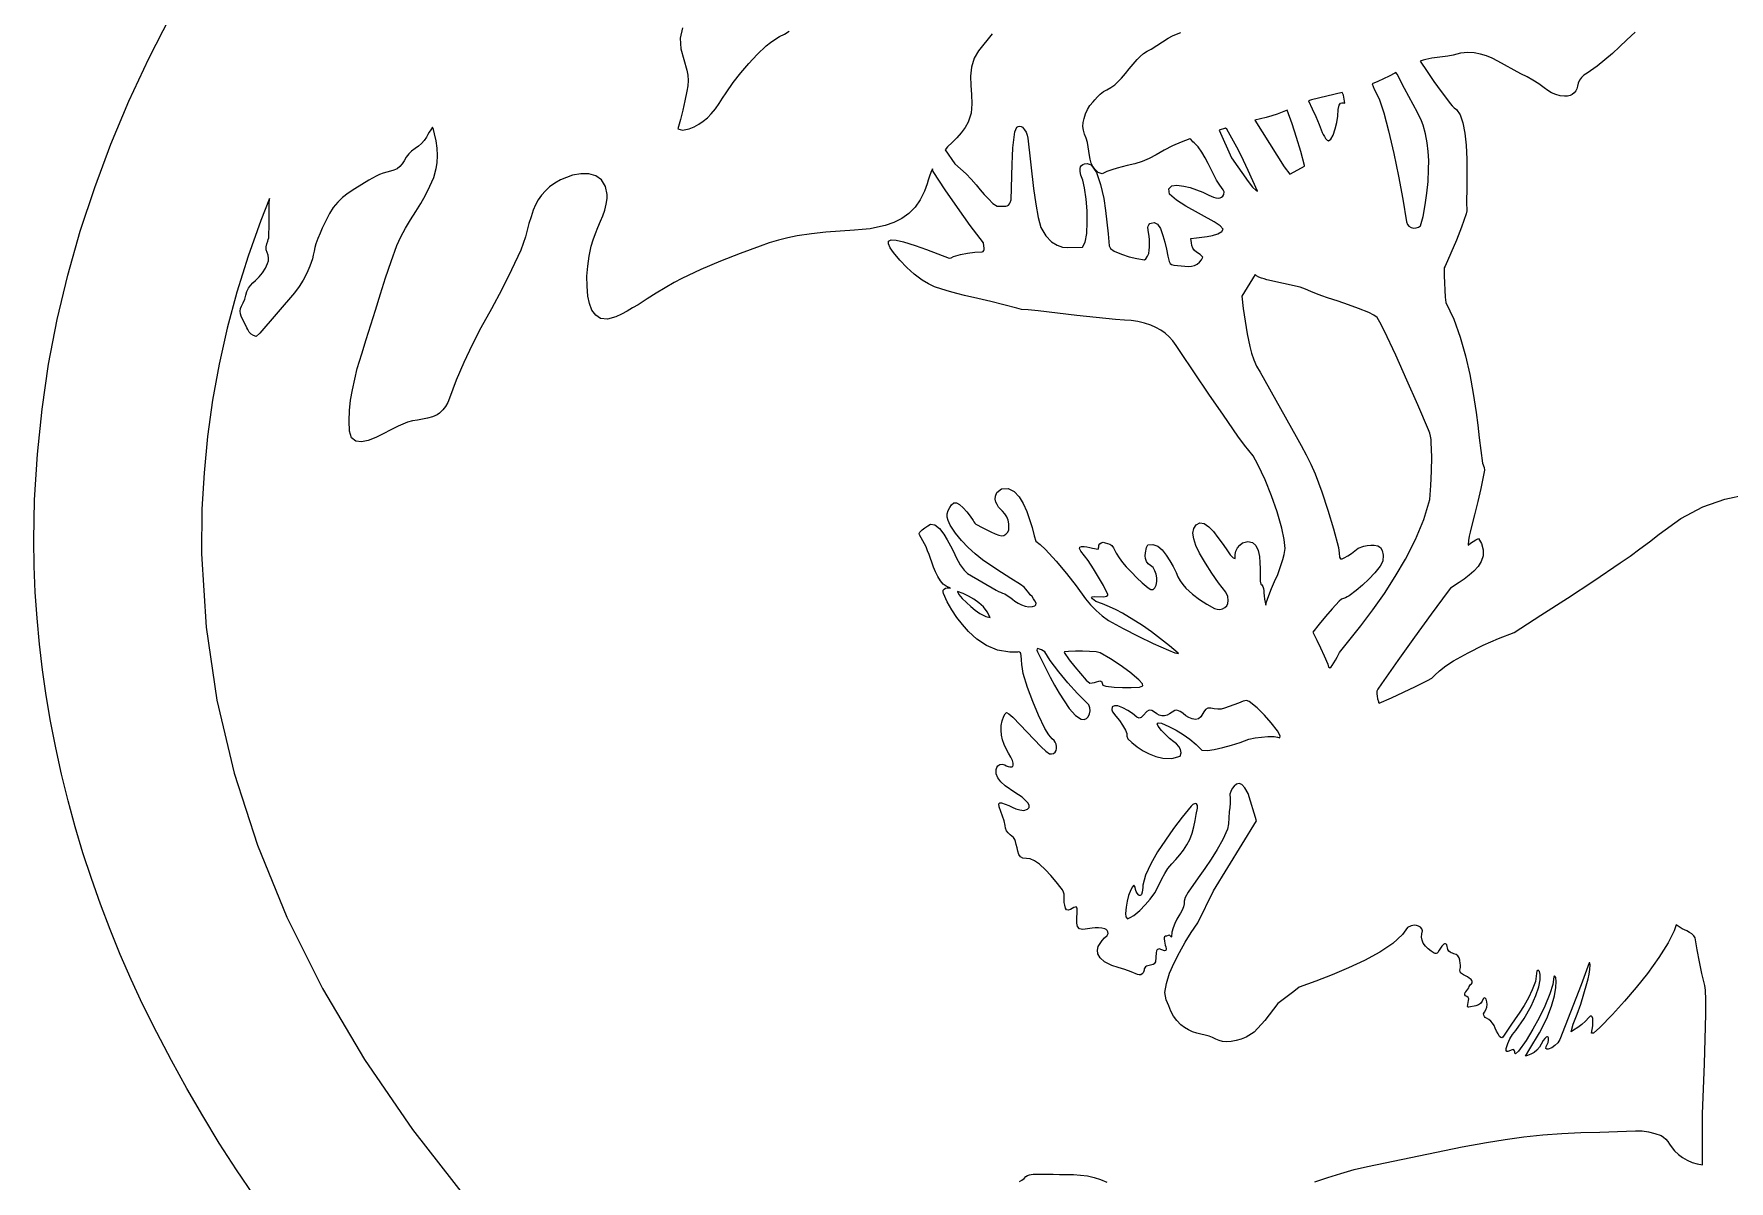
# Model space of a CAD drawing. Extents: x 0.6 to 24.6, y 0.2 to 12.2.
# Drawn here: x 0.58 to 5.64, y 4.32 to 7.75 of the extents above; entities that cross this region are included whole.
import ezdxf

# ---------------------------------------------------------------- set-up
doc = ezdxf.new("R2010")
doc.units = 0
doc.linetypes.add('0', pattern=[0])
doc.layers.add('1', color=7, linetype='0')

msp = doc.modelspace()

# ---------------------------------------------------------------- linework, layer by layer
at = {"layer": '1'}
for points in [[(1.238127, 4.279646), (1.185148, 4.358137), (1.133879, 4.437727), (1.084562, 4.518538), (1.036955, 4.600447), (0.991056, 4.683455), (0.947355, 4.767317), (0.905363, 4.852278), (0.871183, 4.925642), (0.838713, 4.999739), (0.808195, 5.07469), (0.779387, 5.150251), (0.752531, 5.226545), (0.727385, 5.303572), (0.704191, 5.381086), (0.682707, 5.459089), (0.66342, 5.537703), (0.645842, 5.616682), (0.630217, 5.696028), (0.617277, 5.772566), (0.606291, 5.849348), (0.597258, 5.926497), (0.590178, 6.003767), (0.585051, 6.081282), (0.582121, 6.158796), (0.5809, 6.236433), (0.583097, 6.357038), (0.591154, 6.492537), (0.60507, 6.627302), (0.624846, 6.761213), (0.650724, 6.89427), (0.682219, 7.026594), (0.719328, 7.157942), (0.762297, 7.288313), (0.810637, 7.41783), (0.864592, 7.546247), (0.923918, 7.673689), (0.988615, 7.800032)], [(2.516203, 7.764387), (2.509611, 7.733992), (2.511564, 7.702375), (2.528898, 7.638899), (2.531828, 7.623274), (2.532804, 7.607283), (2.532072, 7.591413), (2.529387, 7.575666), (2.523527, 7.547346), (2.516935, 7.51927), (2.509855, 7.491194), (2.502287, 7.463362), (2.516691, 7.459944), (2.535978, 7.463972), (2.550871, 7.469954), (2.565031, 7.477522), (2.578215, 7.486433), (2.590666, 7.496809), (2.601652, 7.508406), (2.614347, 7.523542), (2.625578, 7.539167), (2.636076, 7.555159), (2.646818, 7.571272), (2.667814, 7.601545), (2.690031, 7.63072), (2.713957, 7.658674), (2.739103, 7.68553), (2.765715, 7.71092), (2.77841, 7.72093), (2.791838, 7.730207), (2.805754, 7.73863), (2.820158, 7.746199), (2.834562, 7.755232)], [(3.440519, 7.747175), (3.399504, 7.69615), (3.38632, 7.674055), (3.378263, 7.647566), (3.375822, 7.620588), (3.376799, 7.593122), (3.378996, 7.565535), (3.379972, 7.537947), (3.377287, 7.510359), (3.368742, 7.483381), (3.359709, 7.467146), (3.347746, 7.451765), (3.335051, 7.436995), (3.321379, 7.422956), (3.307219, 7.409529), (3.300138, 7.400618), (3.328459, 7.358625), (3.345793, 7.344465), (3.362394, 7.329329), (3.377775, 7.313093), (3.392179, 7.296003), (3.404387, 7.281843), (3.416838, 7.268049), (3.429533, 7.254499), (3.442717, 7.241194), (3.454924, 7.232405), (3.481047, 7.232771), (3.485441, 7.23387), (3.489347, 7.236189), (3.492277, 7.239485), (3.494474, 7.243391), (3.49716, 7.251448), (3.499601, 7.358137), (3.500578, 7.382307), (3.502287, 7.406477), (3.504972, 7.430525), (3.50839, 7.454451), (3.513762, 7.468), (3.517668, 7.47032), (3.522306, 7.471174), (3.526945, 7.47032), (3.530851, 7.468), (3.536711, 7.46092), (3.541349, 7.453108), (3.544767, 7.444563), (3.546965, 7.435652), (3.564054, 7.285261), (3.570646, 7.238508), (3.577726, 7.198591), (3.585539, 7.169538), (3.60092, 7.144148), (3.617277, 7.126814), (3.633879, 7.116194), (3.649992, 7.110945), (3.666105, 7.109114), (3.709806, 7.110456), (3.717863, 7.125227), (3.722502, 7.151106), (3.723967, 7.185163), (3.723478, 7.219343), (3.720793, 7.253279), (3.716154, 7.287092), (3.710783, 7.310163), (3.705168, 7.325056), (3.702482, 7.336653), (3.702726, 7.34532), (3.703947, 7.350203), (3.706877, 7.354353), (3.710783, 7.357283), (3.715666, 7.358747), (3.723722, 7.36009), (3.736174, 7.35594), (3.751799, 7.332747), (3.764006, 7.297468), (3.773039, 7.255232), (3.77841, 7.220198), (3.782804, 7.185163), (3.786467, 7.150007), (3.789396, 7.114729), (3.793547, 7.106184), (3.804777, 7.098494), (3.826506, 7.089338), (3.848722, 7.082014), (3.871672, 7.076399), (3.894865, 7.072615), (3.89926, 7.0753), (3.903898, 7.083357), (3.907316, 7.092024), (3.909269, 7.101057), (3.909758, 7.110334), (3.910246, 7.121321), (3.910002, 7.132307), (3.908537, 7.143171), (3.90634, 7.153913), (3.904875, 7.169172), (3.905607, 7.173567), (3.90756, 7.177473), (3.910978, 7.180647), (3.914885, 7.182478), (3.923674, 7.184431), (3.933683, 7.17906), (3.942228, 7.165754), (3.949308, 7.145613), (3.955412, 7.125105), (3.960539, 7.104231), (3.964445, 7.083235), (3.968351, 7.068098), (3.971037, 7.06175), (3.975676, 7.058699), (3.982512, 7.056746), (3.993498, 7.055647), (4.00424, 7.054548), (4.015226, 7.053572), (4.026213, 7.052595), (4.035246, 7.053328), (4.044035, 7.055891), (4.052336, 7.060163), (4.059416, 7.065779), (4.065275, 7.072859), (4.068693, 7.080915), (4.060637, 7.088484), (4.049894, 7.095198), (4.043791, 7.100813), (4.039152, 7.107649), (4.036222, 7.115339), (4.035002, 7.123518), (4.033293, 7.13658), (4.04965, 7.137922), (4.065763, 7.139875), (4.081877, 7.142439), (4.09799, 7.145613), (4.113615, 7.150496), (4.125578, 7.156721), (4.129728, 7.164289), (4.120939, 7.173811), (4.102385, 7.185896), (4.017912, 7.233015), (3.990812, 7.250593), (3.969328, 7.268171), (3.967375, 7.284407), (3.97592, 7.293074), (3.991789, 7.295515), (4.012297, 7.29283), (4.031584, 7.288069), (4.050383, 7.281965), (4.068693, 7.274397), (4.086515, 7.265486), (4.093351, 7.26219), (4.100431, 7.259626), (4.107756, 7.257917), (4.115324, 7.257063), (4.120451, 7.257551), (4.12509, 7.259626), (4.128996, 7.263044), (4.131681, 7.267439), (4.132902, 7.275862), (4.129728, 7.281355), (4.11923, 7.295515), (4.109709, 7.31053), (4.101408, 7.326155), (4.094084, 7.342268), (4.085295, 7.359724), (4.075773, 7.376814), (4.065763, 7.393538), (4.055021, 7.409773), (4.046476, 7.419172), (4.04257, 7.421858), (4.038908, 7.425032), (4.035978, 7.428816), (4.033537, 7.432966), (4.030363, 7.433821), (4.003996, 7.424055), (3.978361, 7.412825), (3.953459, 7.400129), (3.929289, 7.385969), (3.909025, 7.374983), (3.888029, 7.36595), (3.866056, 7.35887), (3.843596, 7.353743), (3.828215, 7.350325), (3.812834, 7.346296), (3.797697, 7.341658), (3.782804, 7.336531), (3.768156, 7.329573), (3.756193, 7.333601), (3.747892, 7.34178), (3.741056, 7.351179), (3.735685, 7.361555), (3.732267, 7.372663), (3.730558, 7.38426), (3.728849, 7.396467), (3.72714, 7.409651), (3.724455, 7.422712), (3.720793, 7.435408), (3.71591, 7.447859), (3.712492, 7.459211), (3.711027, 7.47093), (3.71176, 7.482771), (3.714689, 7.494246), (3.718596, 7.507917), (3.724455, 7.520979), (3.732023, 7.532942), (3.741301, 7.543806), (3.746916, 7.550398), (3.754484, 7.559309), (3.762785, 7.567366), (3.772062, 7.574446), (3.782072, 7.580305), (3.794279, 7.587141), (3.805998, 7.595198), (3.81674, 7.604353), (3.826506, 7.614363), (3.837736, 7.628523), (3.849211, 7.642561), (3.860929, 7.656477), (3.872648, 7.670271), (3.881926, 7.679548), (3.892179, 7.687971), (3.903166, 7.695295), (3.914885, 7.701521), (3.96591, 7.734358), (3.978117, 7.740705), (3.990568, 7.746199), (4.003508, 7.750959)], [(5.358732, 7.751814), (5.33383, 7.728743), (5.31259, 7.708113), (5.290861, 7.688215), (5.2684, 7.668928), (5.245451, 7.650373), (5.235441, 7.643538), (5.225676, 7.636824), (5.215666, 7.629988), (5.205656, 7.623274), (5.198576, 7.616682), (5.192961, 7.60887), (5.189054, 7.599958), (5.186857, 7.590559), (5.185392, 7.583235), (5.182219, 7.576399), (5.177336, 7.570662), (5.171476, 7.566145), (5.16464, 7.563093), (5.156584, 7.56114), (5.148283, 7.56053), (5.135099, 7.562117), (5.12216, 7.565535), (5.109709, 7.570662), (5.098234, 7.577375), (5.087736, 7.585676), (5.071379, 7.597639), (5.054045, 7.608625), (5.036222, 7.618391), (5.017912, 7.62718), (4.949553, 7.665754), (4.932707, 7.674421), (4.915129, 7.681379), (4.897062, 7.686506), (4.878508, 7.689924), (4.859709, 7.691389), (4.848722, 7.690657), (4.837736, 7.68907), (4.82675, 7.68675), (4.816252, 7.683455), (4.800383, 7.680647), (4.784269, 7.678205), (4.7684, 7.676008), (4.752287, 7.674299), (4.743498, 7.672468), (4.734709, 7.670393), (4.72592, 7.667952), (4.717375, 7.665266), (4.737883, 7.634871), (4.758635, 7.604719), (4.780119, 7.575056), (4.802092, 7.545637), (4.807219, 7.538679), (4.813078, 7.532209), (4.819181, 7.526228), (4.826017, 7.520735), (4.837004, 7.505476), (4.84506, 7.481428), (4.850676, 7.450544), (4.854338, 7.415266), (4.856291, 7.372663), (4.857023, 7.330061), (4.857023, 7.287458), (4.856047, 7.244856), (4.856535, 7.218733), (4.854338, 7.210066), (4.840666, 7.170271), (4.825773, 7.130964), (4.809416, 7.092146), (4.792082, 7.053816), (4.788664, 7.048445), (4.788664, 7.046736), (4.789152, 7.025251), (4.78964, 7.003767), (4.790617, 6.982283), (4.791594, 6.960798), (4.794279, 6.945662), (4.817717, 6.895979), (4.837248, 6.841902), (4.852385, 6.786482), (4.865324, 6.730452), (4.876066, 6.674055), (4.884367, 6.61717), (4.889006, 6.579329), (4.893644, 6.541609), (4.898771, 6.503889), (4.903898, 6.466169), (4.908293, 6.453352), (4.909025, 6.445295), (4.906828, 6.430037), (4.898283, 6.390608), (4.889006, 6.351423), (4.879484, 6.312239), (4.869474, 6.273176), (4.866301, 6.260603), (4.863859, 6.247908), (4.861662, 6.235212), (4.860197, 6.222395), (4.860685, 6.221785), (4.86801, 6.227278), (4.875578, 6.232283), (4.88339, 6.236921), (4.891447, 6.241194), (4.90048, 6.226545), (4.905851, 6.207136), (4.905363, 6.18907), (4.899748, 6.17259), (4.890226, 6.157698), (4.877531, 6.144148), (4.863615, 6.131697), (4.848967, 6.120344), (4.833342, 6.110212), (4.808195, 6.092756), (4.800627, 6.084333), (4.75009, 6.01573), (4.700041, 5.946638), (4.65048, 5.87718), (4.601652, 5.807356), (4.591154, 5.791365), (4.588469, 5.786116), (4.588469, 5.778303), (4.588957, 5.770491), (4.590422, 5.7628), (4.592619, 5.755232), (4.593351, 5.751814), (4.59506, 5.750349), (4.631437, 5.766096), (4.66757, 5.782576), (4.703459, 5.799788), (4.738859, 5.81761), (4.752043, 5.825056), (4.761564, 5.833113), (4.77548, 5.846785), (4.794035, 5.861189), (4.816984, 5.875959), (4.860685, 5.900251), (4.905363, 5.92259), (4.951017, 5.942976), (4.997648, 5.961287), (5.077482, 6.012068), (5.156828, 6.063459), (5.235685, 6.115461), (5.314299, 6.168196), (5.34384, 6.188948), (5.373381, 6.210066), (5.402189, 6.231672), (5.430998, 6.253767), (5.495207, 6.301252), (5.560637, 6.335676), (5.62631, 6.358992), (5.690763, 6.372541)], [(4.402678, 4.321516), (4.441496, 4.334944), (4.480558, 4.347151), (4.520109, 4.358259), (4.559904, 4.368147), (4.843107, 4.42613), (4.915129, 4.439192), (4.971037, 4.448347), (5.027189, 4.455915), (5.083586, 4.461897), (5.140226, 4.466169), (5.196867, 4.468733), (5.253508, 4.469709), (5.280119, 4.471052), (5.30673, 4.472151), (5.333342, 4.473249), (5.359953, 4.474104), (5.379484, 4.473738), (5.398771, 4.471174), (5.417814, 4.466536), (5.436125, 4.459822), (5.443693, 4.454939), (5.450529, 4.448957), (5.456388, 4.442122), (5.461271, 4.434431), (5.46591, 4.426863), (5.476164, 4.414778), (5.487883, 4.403791), (5.500578, 4.39427), (5.51425, 4.386335), (5.528898, 4.379988), (5.544035, 4.375227), (5.55966, 4.372297), (5.560148, 4.525007), (5.563078, 4.599226), (5.565519, 4.673567), (5.567717, 4.747786), (5.56967, 4.822126), (5.569914, 4.864607), (5.568693, 4.894026), (5.566496, 4.907698), (5.558195, 4.943098), (5.550871, 4.978621), (5.544279, 5.014387), (5.53842, 5.050276), (5.534513, 5.056135), (5.527922, 5.061506), (5.520842, 5.066267), (5.513517, 5.070417), (5.505705, 5.073957), (5.499357, 5.077009), (5.493254, 5.080549), (5.487394, 5.084333), (5.481779, 5.088606), (5.475187, 5.07115), (5.457853, 5.034529), (5.430021, 4.99095), (5.395597, 4.943708), (5.36215, 4.901716), (5.327482, 4.860823), (5.291349, 4.821272), (5.253996, 4.78282), (5.234221, 4.765852), (5.228605, 4.76573), (5.231047, 4.77635), (5.232512, 4.787092), (5.233, 4.797956), (5.232267, 4.808821), (5.230803, 4.813826), (5.228605, 4.816267), (5.224943, 4.815779), (5.220549, 4.81175), (5.210539, 4.800886), (5.199553, 4.791121), (5.187834, 4.782209), (5.175383, 4.774397), (5.168058, 4.76988), (5.174406, 4.792585), (5.185637, 4.822371), (5.196379, 4.8524), (5.206144, 4.882795), (5.215178, 4.913313), (5.218596, 4.927229), (5.221525, 4.941267), (5.223478, 4.955305), (5.224943, 4.969587), (5.223967, 4.975569), (5.222013, 4.975569), (5.197355, 4.909529), (5.133879, 4.746077), (5.127775, 4.736433), (5.119719, 4.728254), (5.110197, 4.721907), (5.099699, 4.717512), (5.095549, 4.717756), (5.092619, 4.719831), (5.093351, 4.725325), (5.096769, 4.731306), (5.098967, 4.737654), (5.100187, 4.744246), (5.100431, 4.751081), (5.099699, 4.753157), (5.097746, 4.754377), (5.095549, 4.754499), (5.093596, 4.753401), (5.089689, 4.749983), (5.084806, 4.744001), (5.078703, 4.733015), (5.073088, 4.723494), (5.066008, 4.715071), (5.057463, 4.707991), (5.047941, 4.702375), (5.037687, 4.698469), (5.031828, 4.696394), (5.044279, 4.718367), (5.07382, 4.766706), (5.095304, 4.809431), (5.109709, 4.846174), (5.118498, 4.876936), (5.122648, 4.901716), (5.123625, 4.919783), (5.121916, 4.931379), (5.118742, 4.936384), (5.116056, 4.933943), (5.113615, 4.910994), (5.104826, 4.882429), (5.089689, 4.846418), (5.072599, 4.811262), (5.053801, 4.777082), (5.033293, 4.743879), (5.011076, 4.711775), (5.002043, 4.703352), (5.000334, 4.706038), (4.999846, 4.710066), (4.999357, 4.713118), (4.997404, 4.715437), (4.994474, 4.716413), (4.991545, 4.715803), (4.979094, 4.710432), (4.975676, 4.710432), (4.973967, 4.713728), (4.974211, 4.719343), (4.978605, 4.734236), (4.984953, 4.748274), (4.99301, 4.76158), (5.002775, 4.773542), (5.027433, 4.809065), (5.048674, 4.84593), (5.062834, 4.877546), (5.071135, 4.903791), (5.075041, 4.924665), (5.075285, 4.940046), (5.073088, 4.949568), (5.06967, 4.953352), (5.066008, 4.951033), (5.061857, 4.919661), (5.052092, 4.89488), (5.040617, 4.870832), (5.027678, 4.847639), (5.012785, 4.825544), (5.000578, 4.807722), (4.988371, 4.789656), (4.976408, 4.771589), (4.964445, 4.753401), (4.961027, 4.751204), (4.957853, 4.752058), (4.954435, 4.75511), (4.950041, 4.763288), (4.945646, 4.771711), (4.941496, 4.780134), (4.937834, 4.788679), (4.933439, 4.795149), (4.928068, 4.801008), (4.921965, 4.806135), (4.915373, 4.810286), (4.911711, 4.812361), (4.909025, 4.815413), (4.907316, 4.819197), (4.906828, 4.823347), (4.909269, 4.828108), (4.91342, 4.835188), (4.916105, 4.842878), (4.917326, 4.851057), (4.916594, 4.859114), (4.914396, 4.867048), (4.912687, 4.869368), (4.910002, 4.870466), (4.907072, 4.869856), (4.905119, 4.867903), (4.902433, 4.860456), (4.897551, 4.854231), (4.891203, 4.849714), (4.883635, 4.847273), (4.862638, 4.842634), (4.859709, 4.843245), (4.858732, 4.845442), (4.861906, 4.862776), (4.86215, 4.867414), (4.860441, 4.871809), (4.857023, 4.874983), (4.852629, 4.87657), (4.85092, 4.879499), (4.850431, 4.883039), (4.851408, 4.886335), (4.853605, 4.889021), (4.86215, 4.901106), (4.863615, 4.904402), (4.865568, 4.907576), (4.86801, 4.910261), (4.870695, 4.912703), (4.872404, 4.915876), (4.872648, 4.919416), (4.871672, 4.922834), (4.86923, 4.92552), (4.864103, 4.929548), (4.858488, 4.93321), (4.852873, 4.936384), (4.847013, 4.939314), (4.841154, 4.943098), (4.838224, 4.945784), (4.836515, 4.949324), (4.836027, 4.95323), (4.83676, 4.957136), (4.837736, 4.961164), (4.838224, 4.965315), (4.83798, 4.969587), (4.837004, 4.973616), (4.835783, 4.983503), (4.834074, 4.990217), (4.830168, 4.995955), (4.824797, 5.000227), (4.818205, 5.002546), (4.814054, 5.003645), (4.810148, 5.005232), (4.806486, 5.007307), (4.803068, 5.009748), (4.800138, 5.01512), (4.796965, 5.028547), (4.7955, 5.030867), (4.793058, 5.032087), (4.790373, 5.031965), (4.787931, 5.0305), (4.78256, 5.025251), (4.777678, 5.01927), (4.773771, 5.0128), (4.770597, 5.005964), (4.7684, 5.003767), (4.765471, 5.002668), (4.762541, 5.002668), (4.759611, 5.003889), (4.75009, 5.009993), (4.741301, 5.017073), (4.733244, 5.025129), (4.726408, 5.03404), (4.72299, 5.04283), (4.721525, 5.052107), (4.722013, 5.061506), (4.724699, 5.070539), (4.722013, 5.076399), (4.718107, 5.081404), (4.712736, 5.085066), (4.706633, 5.087141), (4.700285, 5.087507), (4.691008, 5.085432), (4.679777, 5.080549), (4.664396, 5.059553), (4.635832, 5.033308), (4.596769, 5.007429), (4.551115, 4.982649), (4.503508, 4.960432), (4.454924, 4.93968), (4.406096, 4.920393), (4.356535, 4.902693), (4.340666, 4.890242), (4.324797, 4.877913), (4.308683, 4.865705), (4.29257, 4.853743), (4.25424, 4.802839), (4.222502, 4.768538), (4.197844, 4.753157), (4.183439, 4.747908), (4.168791, 4.743879), (4.153654, 4.741072), (4.138517, 4.739485), (4.127775, 4.740583), (4.117277, 4.743147), (4.107267, 4.747053), (4.097746, 4.752302), (4.087492, 4.756453), (4.051359, 4.765486), (4.038176, 4.76988), (4.025724, 4.775496), (4.013762, 4.782454), (4.002775, 4.790632), (3.991301, 4.802839), (3.981535, 4.816389), (3.973478, 4.831038), (3.967131, 4.84654), (3.959318, 4.865339), (3.9559, 4.887068), (3.960051, 4.913923), (3.969816, 4.944075), (3.983732, 4.975691), (3.999601, 5.006453), (4.016447, 5.036604), (4.034513, 5.066023), (4.053556, 5.094954), (4.101164, 5.190413), (4.229094, 5.398787), (4.204191, 5.48033), (4.194426, 5.497786), (4.185148, 5.507307), (4.176847, 5.510115), (4.169279, 5.508162), (4.162443, 5.502058), (4.156828, 5.494978), (4.152433, 5.486921), (4.149504, 5.478376), (4.150236, 5.465315), (4.149992, 5.452131), (4.14926, 5.43907), (4.147551, 5.426008), (4.145109, 5.39012), (4.142179, 5.373762), (4.128508, 5.343), (4.111906, 5.313459), (4.094084, 5.284529), (4.075285, 5.256453), (4.055265, 5.228987), (4.024992, 5.18614), (4.016447, 5.170515), (4.013517, 5.159651), (4.013517, 5.151716), (4.010832, 5.142073), (4.00717, 5.132795), (4.002531, 5.123884), (3.99716, 5.115461), (3.991545, 5.10533), (3.985197, 5.093), (3.980314, 5.080061), (3.976896, 5.066633), (3.975187, 5.052961), (3.974699, 5.051985), (3.973722, 5.053694), (3.972258, 5.055281), (3.970549, 5.056501), (3.96884, 5.057478), (3.965666, 5.057234), (3.960783, 5.054792), (3.957609, 5.054426), (3.954924, 5.052595), (3.953215, 5.049665), (3.953215, 5.046492), (3.954191, 5.040388), (3.955412, 5.034407), (3.956877, 5.028425), (3.958586, 5.022566), (3.959318, 5.016829), (3.958342, 5.011946), (3.954924, 5.01158), (3.939054, 5.016706), (3.936369, 5.01634), (3.933928, 5.01512), (3.931974, 5.013166), (3.930998, 5.010603), (3.929777, 5.004744), (3.92758, 4.978376), (3.925871, 4.97508), (3.923429, 4.972273), (3.9205, 4.97032), (3.916838, 4.969221), (3.900969, 4.965315), (3.898039, 4.963362), (3.895597, 4.960676), (3.894133, 4.957258), (3.893644, 4.953718), (3.892912, 4.9503), (3.891203, 4.945784), (3.888029, 4.942122), (3.883879, 4.939924), (3.878996, 4.939436), (3.874357, 4.940779), (3.855314, 4.948225), (3.836027, 4.955061), (3.816496, 4.961409), (3.796965, 4.967024), (3.775969, 4.978621), (3.762541, 4.990217), (3.755705, 5.001814), (3.75424, 5.012922), (3.756926, 5.023542), (3.762297, 5.03282), (3.768644, 5.041487), (3.775724, 5.049421), (3.783781, 5.056623), (3.786222, 5.063215), (3.78549, 5.06761), (3.783537, 5.071516), (3.780607, 5.07469), (3.776701, 5.076765), (3.767179, 5.078596), (3.757658, 5.079573), (3.747892, 5.079451), (3.738371, 5.078352), (3.710539, 5.074324), (3.700529, 5.076277), (3.695158, 5.083479), (3.692717, 5.093977), (3.692717, 5.103132), (3.692961, 5.112288), (3.693449, 5.121321), (3.694426, 5.130476), (3.693693, 5.138777), (3.690519, 5.142439), (3.683683, 5.139997), (3.674406, 5.134016), (3.667326, 5.132063), (3.662443, 5.133894), (3.659025, 5.138655), (3.657072, 5.147078), (3.655607, 5.155622), (3.655119, 5.164167), (3.655119, 5.172834), (3.654875, 5.17967), (3.653166, 5.186384), (3.650236, 5.192732), (3.646086, 5.198225), (3.631437, 5.21739), (3.615812, 5.235579), (3.598967, 5.252913), (3.581388, 5.26927), (3.56674, 5.279768), (3.553312, 5.285872), (3.532072, 5.287336), (3.524992, 5.291609), (3.520109, 5.298689), (3.517179, 5.308332), (3.514494, 5.318098), (3.512053, 5.327864), (3.509855, 5.337629), (3.507658, 5.343733), (3.503996, 5.349226), (3.499357, 5.353621), (3.493742, 5.356916), (3.488127, 5.362654), (3.483488, 5.369368), (3.480558, 5.376936), (3.478849, 5.384871), (3.475676, 5.399153), (3.471525, 5.413313), (3.466642, 5.427107), (3.461027, 5.440657), (3.460295, 5.449324), (3.46298, 5.453108), (3.468596, 5.452986), (3.479094, 5.448713), (3.489836, 5.444319), (3.50009, 5.43968), (3.510588, 5.434919), (3.523283, 5.431379), (3.535246, 5.430159), (3.545256, 5.433577), (3.550383, 5.438704), (3.550871, 5.444685), (3.547697, 5.451521), (3.538908, 5.460676), (3.529387, 5.469099), (3.519133, 5.476789), (3.50839, 5.483747), (3.479338, 5.502913), (3.466154, 5.515608), (3.457365, 5.527693), (3.452726, 5.538923), (3.45175, 5.545271), (3.452238, 5.551741), (3.454191, 5.557844), (3.457609, 5.563337), (3.463469, 5.567244), (3.47006, 5.568464), (3.477873, 5.566145), (3.482512, 5.563215), (3.487638, 5.561018), (3.49301, 5.559797), (3.498625, 5.559553), (3.501554, 5.561506), (3.502775, 5.565046), (3.502775, 5.570662), (3.500822, 5.578718), (3.496428, 5.58885), (3.488615, 5.601057), (3.481779, 5.613752), (3.475676, 5.626936), (3.470793, 5.640486), (3.467863, 5.654646), (3.466887, 5.66905), (3.467619, 5.683332), (3.470304, 5.697615), (3.474699, 5.711287), (3.478605, 5.718489), (3.482756, 5.722151), (3.49008, 5.718367), (3.501799, 5.708113), (3.586515, 5.619978), (3.60092, 5.606916), (3.611662, 5.599226), (3.617521, 5.598494), (3.623381, 5.599958), (3.628263, 5.603498), (3.631437, 5.608625), (3.632658, 5.614485), (3.632658, 5.620955), (3.631193, 5.627302), (3.628752, 5.633162), (3.624846, 5.638411), (3.618986, 5.644026), (3.609221, 5.6555), (3.597746, 5.674543), (3.578459, 5.714338), (3.561369, 5.75511), (3.545988, 5.796736), (3.533049, 5.838972), (3.530851, 5.852278), (3.529142, 5.865705), (3.527922, 5.879133), (3.526945, 5.892561), (3.526213, 5.8972), (3.524748, 5.900129), (3.522306, 5.902205), (3.518888, 5.903059), (3.515715, 5.902327), (3.492521, 5.901838), (3.4559, 5.90843), (3.423185, 5.922102), (3.394621, 5.940901), (3.369474, 5.963606), (3.351652, 5.984236), (3.335051, 6.005964), (3.319914, 6.028791), (3.306486, 6.052595), (3.294767, 6.077253), (3.293791, 6.082624), (3.294279, 6.086775), (3.297209, 6.090559), (3.301359, 6.093245), (3.305998, 6.094221), (3.310881, 6.093611), (3.315519, 6.093122), (3.302824, 6.09886), (3.293791, 6.105452), (3.285734, 6.114729), (3.278166, 6.128035), (3.27133, 6.141706), (3.265226, 6.155867), (3.260344, 6.170393), (3.256437, 6.18199), (3.252287, 6.193586), (3.247648, 6.204939), (3.24301, 6.216291), (3.22299, 6.25218), (3.222502, 6.256086), (3.223967, 6.259993), (3.231535, 6.266951), (3.239592, 6.273298), (3.247892, 6.279158), (3.256681, 6.284407), (3.269621, 6.282331), (3.282804, 6.271345), (3.295744, 6.253889), (3.305998, 6.236921), (3.315519, 6.219831), (3.324797, 6.202253), (3.333342, 6.184553), (3.345304, 6.163191), (3.356291, 6.146711), (3.366789, 6.13719), (3.452726, 6.086653), (3.45883, 6.083479), (3.464933, 6.080671), (3.471281, 6.07823), (3.477629, 6.076155), (3.485441, 6.07115), (3.493254, 6.065901), (3.500822, 6.060408), (3.508146, 6.05467), (3.517668, 6.048323), (3.527678, 6.043318), (3.53842, 6.039656), (3.54965, 6.037458), (3.560392, 6.037947), (3.567472, 6.040266), (3.57089, 6.043806), (3.571135, 6.048201), (3.567961, 6.055159), (3.56381, 6.06175), (3.559172, 6.067976), (3.554045, 6.073591), (3.54965, 6.079206), (3.545012, 6.0847), (3.540373, 6.090193), (3.535734, 6.095686), (3.525236, 6.103621), (3.496428, 6.121565), (3.467863, 6.139875), (3.439543, 6.158796), (3.411711, 6.178083), (3.389494, 6.195539), (3.368742, 6.214827), (3.349211, 6.235456), (3.331144, 6.257429), (3.314787, 6.280622), (3.308683, 6.294538), (3.306242, 6.304426), (3.306242, 6.31468), (3.308683, 6.324446), (3.313566, 6.333479), (3.318693, 6.342146), (3.325529, 6.347517), (3.333586, 6.347395), (3.342375, 6.343122), (3.354094, 6.33238), (3.364836, 6.320662), (3.374601, 6.308088), (3.38339, 6.294783), (3.385588, 6.290876), (3.388517, 6.287458), (3.391691, 6.284529), (3.395597, 6.282209), (3.408781, 6.274885), (3.422209, 6.267927), (3.435881, 6.261335), (3.449553, 6.25511), (3.460539, 6.251326), (3.469328, 6.249372), (3.475187, 6.249861), (3.481535, 6.254011), (3.486662, 6.259871), (3.489592, 6.266951), (3.490324, 6.274519), (3.49008, 6.285139), (3.487883, 6.295637), (3.483976, 6.305525), (3.478361, 6.314558), (3.471281, 6.322493), (3.465178, 6.328474), (3.459562, 6.335066), (3.454924, 6.342268), (3.451017, 6.349836), (3.449308, 6.358137), (3.450285, 6.367537), (3.454435, 6.378401), (3.467863, 6.389143), (3.488127, 6.389997), (3.505461, 6.381697), (3.520597, 6.36595), (3.533293, 6.345198), (3.543303, 6.322004), (3.552092, 6.298323), (3.559416, 6.274153), (3.565519, 6.249617), (3.570402, 6.233015), (3.583586, 6.223249), (3.599699, 6.208235), (3.631681, 6.173445), (3.662199, 6.137312), (3.691008, 6.10008), (3.718351, 6.061506), (3.733976, 6.04344), (3.750822, 6.026472), (3.768644, 6.010847), (3.787687, 5.996443), (3.831633, 5.972639), (3.876066, 5.949812), (3.920988, 5.928205), (3.966398, 5.907698), (3.985685, 5.900373), (3.996183, 5.897688), (3.994963, 5.899641), (3.969084, 5.921003), (3.942717, 5.941999), (3.916105, 5.962385), (3.889006, 5.982161), (3.829679, 6.01866), (3.810148, 6.028547), (3.790129, 6.037703), (3.769865, 6.046003), (3.749357, 6.053572), (3.739592, 6.060774), (3.736418, 6.06529), (3.738859, 6.067366), (3.745207, 6.068098), (3.773527, 6.067488), (3.78134, 6.06883), (3.785246, 6.071882), (3.785246, 6.07469), (3.772062, 6.100691), (3.757902, 6.126204), (3.74301, 6.151228), (3.72714, 6.175764), (3.704435, 6.203596), (3.701262, 6.211164), (3.702238, 6.215803), (3.706388, 6.217756), (3.714933, 6.21739), (3.723234, 6.216413), (3.731535, 6.214705), (3.739592, 6.212385), (3.756437, 6.2097), (3.758146, 6.215925), (3.758879, 6.221052), (3.761808, 6.225569), (3.765959, 6.228621), (3.771086, 6.229841), (3.777922, 6.228743), (3.784758, 6.226789), (3.791105, 6.224104), (3.796965, 6.220442), (3.802824, 6.212996), (3.810148, 6.197859), (3.818937, 6.183455), (3.828947, 6.169783), (3.840178, 6.157209), (3.855803, 6.140486), (3.871672, 6.124372), (3.888273, 6.108747), (3.905363, 6.093611), (3.913664, 6.08885), (3.9205, 6.089338), (3.925627, 6.093977), (3.929289, 6.101912), (3.931486, 6.112654), (3.93173, 6.123762), (3.929777, 6.134504), (3.926115, 6.14488), (3.9205, 6.154402), (3.912687, 6.160383), (3.906096, 6.165998), (3.900969, 6.172956), (3.898039, 6.181135), (3.896818, 6.18968), (3.898039, 6.198225), (3.90048, 6.214216), (3.904387, 6.222517), (3.920012, 6.223616), (3.934416, 6.218122), (3.947355, 6.207258), (3.959562, 6.191511), (3.970549, 6.175032), (3.980314, 6.157698), (3.988859, 6.139753), (3.994719, 6.127302), (4.001554, 6.115339), (4.009367, 6.103865), (4.017912, 6.093122), (4.037687, 6.075544), (4.058683, 6.059553), (4.080656, 6.045149), (4.103849, 6.032454), (4.111662, 6.030134), (4.119474, 6.02989), (4.127531, 6.031599), (4.134611, 6.035139), (4.140715, 6.040388), (4.143888, 6.047712), (4.144865, 6.056746), (4.1434, 6.067854), (4.137541, 6.080793), (4.116056, 6.108747), (4.095793, 6.137556), (4.076506, 6.167219), (4.058683, 6.197615), (4.047941, 6.220564), (4.041594, 6.240339), (4.039152, 6.257185), (4.041594, 6.270979), (4.048674, 6.281599), (4.059904, 6.288191), (4.072599, 6.285994), (4.086515, 6.276472), (4.100676, 6.261702), (4.113615, 6.244734), (4.12631, 6.227644), (4.138762, 6.21031), (4.150969, 6.192854), (4.159513, 6.183699), (4.165129, 6.181623), (4.165129, 6.182966), (4.165373, 6.193464), (4.167814, 6.203718), (4.172453, 6.213118), (4.179045, 6.221418), (4.187101, 6.22801), (4.202726, 6.232527), (4.217131, 6.229719), (4.22714, 6.22032), (4.233732, 6.205915), (4.237638, 6.187971), (4.239103, 6.169416), (4.24008, 6.150862), (4.240324, 6.132185), (4.240324, 6.11363), (4.242277, 6.10533), (4.245207, 6.103498), (4.247892, 6.097639), (4.249601, 6.091658), (4.250822, 6.08531), (4.251066, 6.078962), (4.252043, 6.069807), (4.253263, 6.06053), (4.254972, 6.051374), (4.256681, 6.042341), (4.25839, 6.049299), (4.266203, 6.070784), (4.27426, 6.092146), (4.283049, 6.113264), (4.292326, 6.13426), (4.297941, 6.148787), (4.302824, 6.163557), (4.307463, 6.178328), (4.311613, 6.193342), (4.314299, 6.211531), (4.312101, 6.23802), (4.305021, 6.271711), (4.290617, 6.320662), (4.273771, 6.368879), (4.254728, 6.416121), (4.233488, 6.462507), (4.219572, 6.487532), (4.193693, 6.519514), (4.173674, 6.546492), (4.130217, 6.609236), (4.087004, 6.672224), (4.044035, 6.735456), (4.001554, 6.798933), (3.989592, 6.817488), (3.979826, 6.830671), (3.96884, 6.842756), (3.956633, 6.853621), (3.943205, 6.86302), (3.929045, 6.871077), (3.913908, 6.877546), (3.894865, 6.883894), (3.875334, 6.888533), (3.855314, 6.891462), (3.835295, 6.892805), (3.808683, 6.89427), (3.750822, 6.900373), (3.692961, 6.906721), (3.635099, 6.913435), (3.577238, 6.920515), (3.547941, 6.923323), (3.527678, 6.924421), (3.514006, 6.928572), (3.475187, 6.938459), (3.436125, 6.948103), (3.397062, 6.957502), (3.358, 6.966536), (3.335295, 6.972273), (3.312834, 6.978498), (3.290373, 6.985212), (3.268156, 6.992537), (3.249846, 7.000715), (3.231535, 7.01219), (3.207853, 7.030256), (3.185637, 7.050032), (3.164885, 7.071394), (3.145842, 7.094099), (3.136076, 7.108625), (3.130705, 7.12071), (3.130705, 7.128767), (3.138517, 7.132063), (3.154142, 7.130964), (3.175871, 7.125959), (3.210295, 7.115217), (3.244474, 7.103621), (3.278166, 7.091047), (3.311613, 7.077497), (3.317472, 7.078962), (3.324797, 7.08238), (3.345793, 7.088118), (3.367033, 7.09239), (3.388517, 7.09532), (3.410246, 7.096663), (3.41342, 7.097761), (3.415617, 7.100203), (3.416838, 7.103254), (3.416349, 7.10655), (3.414152, 7.123396), (3.37509, 7.17552), (3.337248, 7.228376), (3.300138, 7.281965), (3.26425, 7.336164), (3.261808, 7.344099), (3.25717, 7.333113), (3.253019, 7.321882), (3.249357, 7.31053), (3.245939, 7.299055), (3.238859, 7.277937), (3.22592, 7.251814), (3.210295, 7.229719), (3.19174, 7.211287), (3.170988, 7.196394), (3.147306, 7.184431), (3.121183, 7.175276), (3.098478, 7.169783), (3.075773, 7.165632), (3.05258, 7.162825), (3.029387, 7.161238), (2.986662, 7.158674), (2.943937, 7.155012), (2.901213, 7.150129), (2.858732, 7.144148), (2.830412, 7.138288), (2.80258, 7.131208), (2.774992, 7.122908), (2.747648, 7.113386), (2.688322, 7.09178), (2.629484, 7.068586), (2.571379, 7.043806), (2.514006, 7.017439), (2.491545, 7.005476), (2.464445, 6.989241), (2.437346, 6.972761), (2.41049, 6.955915), (2.383879, 6.938704), (2.367521, 6.92906), (2.351164, 6.919783), (2.334318, 6.910994), (2.317228, 6.902815), (2.292082, 6.895613), (2.272062, 6.897566), (2.25717, 6.907209), (2.246183, 6.922468), (2.238859, 6.942122), (2.234221, 6.964216), (2.231535, 6.994123), (2.231291, 7.024153), (2.233488, 7.05406), (2.237638, 7.083723), (2.24423, 7.11302), (2.249846, 7.132063), (2.256193, 7.150862), (2.263273, 7.169416), (2.27133, 7.187605), (2.278166, 7.204084), (2.284025, 7.221052), (2.288176, 7.238386), (2.291349, 7.255964), (2.291349, 7.267561), (2.286711, 7.291609), (2.274992, 7.311262), (2.257902, 7.323591), (2.236906, 7.329329), (2.21298, 7.329451), (2.188078, 7.324812), (2.169767, 7.318708), (2.152189, 7.310896), (2.135588, 7.301497), (2.119719, 7.29051), (2.107267, 7.278669), (2.095793, 7.265608), (2.086027, 7.25157), (2.077726, 7.236433), (2.07089, 7.220564), (2.064299, 7.200911), (2.058195, 7.181135), (2.05258, 7.161238), (2.047453, 7.141218), (2.041105, 7.121321), (2.033537, 7.101545), (2.006193, 7.042463), (1.97714, 6.984114), (1.946623, 6.926497), (1.914396, 6.869856), (1.888273, 6.818586), (1.863859, 6.766462), (1.841154, 6.713362), (1.820646, 6.659651), (1.815763, 6.647078), (1.809172, 6.635359), (1.801115, 6.624739), (1.791594, 6.615217), (1.784025, 6.61009), (1.769865, 6.604719), (1.755461, 6.600325), (1.740812, 6.596907), (1.72592, 6.594709), (1.710783, 6.592024), (1.696135, 6.588118), (1.68173, 6.582747), (1.667814, 6.576277), (1.60092, 6.542219), (1.578459, 6.533796), (1.557951, 6.529768), (1.541105, 6.531843), (1.528654, 6.541731), (1.522551, 6.561262), (1.52133, 6.59239), (1.522306, 6.623518), (1.525724, 6.654402), (1.53134, 6.685041), (1.538176, 6.71678), (1.545988, 6.748274), (1.559172, 6.791853), (1.572844, 6.835432), (1.586515, 6.878889), (1.600431, 6.922224), (1.61508, 6.97093), (1.630461, 7.019392), (1.646818, 7.06761), (1.663664, 7.115583), (1.676115, 7.141706), (1.689787, 7.167341), (1.704435, 7.192366), (1.72006, 7.216658), (1.735441, 7.24095), (1.749601, 7.266096), (1.762541, 7.291975), (1.773771, 7.318464), (1.781096, 7.34532), (1.784025, 7.361677), (1.785002, 7.383772), (1.784025, 7.405745), (1.781096, 7.427595), (1.775969, 7.44908), (1.773039, 7.461653), (1.769865, 7.468122), (1.764982, 7.46092), (1.760588, 7.453596), (1.756193, 7.44615), (1.752287, 7.438459), (1.745207, 7.428572), (1.73715, 7.419538), (1.728117, 7.411604), (1.718107, 7.404768), (1.708097, 7.397322), (1.699308, 7.388533), (1.69174, 7.378767), (1.685392, 7.368025), (1.680021, 7.35887), (1.672941, 7.350935), (1.664396, 7.344465), (1.654875, 7.339827), (1.644621, 7.337141), (1.633635, 7.334578), (1.622648, 7.33116), (1.61215, 7.327009), (1.601896, 7.322248), (1.580656, 7.309919), (1.55966, 7.297224), (1.538908, 7.284407), (1.518156, 7.271345), (1.502043, 7.25865), (1.487394, 7.244246), (1.474211, 7.228376), (1.46298, 7.211287), (1.453703, 7.192976), (1.44882, 7.1826), (1.441496, 7.167341), (1.43466, 7.15196), (1.428068, 7.136457), (1.421965, 7.12071), (1.419279, 7.10948), (1.416838, 7.098249), (1.414396, 7.087019), (1.411955, 7.075666), (1.404631, 7.053694), (1.395597, 7.032576), (1.384855, 7.01219), (1.372404, 6.992781), (1.358244, 6.97447), (1.255461, 6.854353), (1.24423, 6.843855), (1.236418, 6.846663), (1.229338, 6.851179), (1.223722, 6.857161), (1.219572, 6.864363), (1.21591, 6.870222), (1.199553, 6.904646), (1.197111, 6.911848), (1.196623, 6.919538), (1.197844, 6.926985), (1.200773, 6.934065), (1.205656, 6.944807), (1.209806, 6.955793), (1.213469, 6.967024), (1.216398, 6.978376), (1.221281, 6.987654), (1.227385, 6.996199), (1.234465, 7.004011), (1.242277, 7.010969), (1.253263, 7.022078), (1.263029, 7.034285), (1.271574, 7.047468), (1.27841, 7.061506), (1.280607, 7.069563), (1.281096, 7.077986), (1.279631, 7.086287), (1.276457, 7.094099), (1.27426, 7.102766), (1.274015, 7.111555), (1.27548, 7.120344), (1.278654, 7.128645), (1.280363, 7.133528), (1.281584, 7.138533), (1.282316, 7.143782), (1.282316, 7.148909), (1.283049, 7.171492), (1.283293, 7.194075), (1.283049, 7.216658), (1.28256, 7.239241), (1.284269, 7.255232), (1.25839, 7.189924), (1.220549, 7.083235), (1.186857, 6.976179), (1.158049, 6.869001), (1.133635, 6.761335), (1.113859, 6.653547), (1.098722, 6.545515), (1.088469, 6.436995), (1.082365, 6.328596), (1.081388, 6.195784), (1.094816, 5.976667), (1.127043, 5.758528), (1.178068, 5.541609), (1.247648, 5.325911), (1.335783, 5.111433), (1.442472, 4.898542), (1.567717, 4.687117), (1.711027, 4.477644), (1.873137, 4.270002)], [(3.522062, 4.323103), (3.529142, 4.327009), (3.53549, 4.331892), (3.541105, 4.337385), (3.545988, 4.340681), (3.551359, 4.342878), (3.556974, 4.344221), (3.562834, 4.344343), (3.582609, 4.344954), (3.60214, 4.344954), (3.621916, 4.344587), (3.641447, 4.343611), (3.662443, 4.343977), (3.683195, 4.343489), (3.704191, 4.342024), (3.724943, 4.339705), (3.744719, 4.335066), (3.764006, 4.328596), (3.782804, 4.320662)]]:
    msp.add_lwpolyline(points, dxfattribs=at)
for points in [[(4.579924, 7.58177), (4.595304, 7.552717), (4.609221, 7.511091), (4.623381, 7.457991), (4.638517, 7.390242), (4.652433, 7.322248), (4.665373, 7.254133), (4.677092, 7.185774), (4.679777, 7.178205), (4.683928, 7.172712), (4.690519, 7.169172), (4.697599, 7.167463), (4.705168, 7.167707), (4.712248, 7.170027), (4.718351, 7.174055), (4.726164, 7.201643), (4.732512, 7.236433), (4.737394, 7.271589), (4.740812, 7.306746), (4.742765, 7.342146), (4.74301, 7.368879), (4.741301, 7.395491), (4.738127, 7.422102), (4.733244, 7.448347), (4.726652, 7.474226), (4.721281, 7.487532), (4.709074, 7.511824), (4.696623, 7.535872), (4.683928, 7.559797), (4.670744, 7.583479), (4.64926, 7.626326), (4.644621, 7.631086), (4.641447, 7.629377), (4.62509, 7.620588), (4.608244, 7.612532), (4.591398, 7.604963), (4.574064, 7.598127)], [(4.425383, 7.45262), (4.428312, 7.446394), (4.431486, 7.440413), (4.435392, 7.434797), (4.439543, 7.429426), (4.444181, 7.427961), (4.450773, 7.432966), (4.457609, 7.444685), (4.464201, 7.463118), (4.469084, 7.482161), (4.472013, 7.50157), (4.47299, 7.521223), (4.475431, 7.533918), (4.48007, 7.540144), (4.483244, 7.540998), (4.486418, 7.541365), (4.489836, 7.541243), (4.49301, 7.54051), (4.488371, 7.563948), (4.484709, 7.57176), (4.393644, 7.54991), (4.383879, 7.546614), (4.395353, 7.523542), (4.406096, 7.500227), (4.416105, 7.476545)], [(4.311613, 7.350569), (4.328215, 7.328596), (4.330412, 7.328962), (4.372648, 7.352034), (4.372404, 7.354353), (4.360929, 7.396101), (4.348478, 7.437483), (4.335051, 7.478743), (4.32089, 7.519636), (4.290861, 7.507673), (4.274504, 7.502302), (4.257658, 7.497541), (4.240812, 7.493269), (4.223967, 7.489729)], [(4.154142, 7.37718), (4.204435, 7.306379), (4.217375, 7.2899), (4.228361, 7.27928), (4.232512, 7.277327), (4.218596, 7.308088), (4.204435, 7.338728), (4.190031, 7.369246), (4.175138, 7.399641), (4.140471, 7.462996), (4.13632, 7.465437), (4.117277, 7.459455)], [(4.441252, 6.959211), (4.424406, 6.964949), (4.407804, 6.971174), (4.391447, 6.97801), (4.375334, 6.985334), (4.359221, 6.991316), (4.259855, 7.013411), (4.251799, 7.015486), (4.24423, 7.018171), (4.236418, 7.021345), (4.229094, 7.024885), (4.225187, 7.028425), (4.185148, 6.964705), (4.189543, 6.926985), (4.195158, 6.889387), (4.201506, 6.851912), (4.20883, 6.814558), (4.213957, 6.794294), (4.220793, 6.774641), (4.229338, 6.755598), (4.239592, 6.73741), (4.347502, 6.545881), (4.362638, 6.518538), (4.377043, 6.490828), (4.390715, 6.462751), (4.403898, 6.434431), (4.423674, 6.380232), (4.441984, 6.325422), (4.458586, 6.270247), (4.473478, 6.21446), (4.476164, 6.197737), (4.47714, 6.185286), (4.479338, 6.180647), (4.484465, 6.181013), (4.490812, 6.18321), (4.501799, 6.189802), (4.512297, 6.196882), (4.522306, 6.204573), (4.532072, 6.212751), (4.549162, 6.218), (4.559416, 6.220564), (4.569914, 6.221663), (4.580412, 6.221174), (4.590666, 6.219221), (4.598722, 6.214094), (4.604338, 6.205061), (4.607023, 6.191877), (4.605803, 6.173811), (4.598234, 6.158918), (4.581877, 6.138899), (4.564543, 6.1201), (4.545744, 6.102278), (4.525969, 6.085798), (4.505217, 6.070662), (4.499846, 6.067488), (4.494474, 6.06468), (4.488615, 6.062239), (4.482756, 6.060408), (4.475676, 6.054304), (4.455168, 6.031843), (4.435392, 6.008894), (4.415861, 5.985579), (4.397062, 5.961775), (4.409025, 5.938337), (4.420256, 5.914656), (4.431242, 5.89073), (4.441496, 5.86656), (4.444181, 5.856916), (4.447599, 5.855452), (4.451506, 5.858625), (4.455168, 5.862532), (4.460051, 5.870466), (4.464689, 5.878523), (4.469328, 5.886824), (4.473478, 5.895124), (4.47714, 5.901106), (4.540373, 5.98094), (4.576506, 6.028547), (4.610685, 6.077497), (4.643156, 6.127668), (4.673429, 6.179182), (4.703459, 6.237898), (4.728361, 6.297834), (4.745939, 6.357405), (4.749357, 6.399763), (4.75131, 6.442244), (4.751799, 6.484846), (4.750578, 6.527327), (4.749846, 6.53697), (4.748137, 6.546614), (4.745939, 6.556013), (4.742765, 6.56529), (4.710539, 6.639753), (4.677824, 6.71385), (4.644377, 6.787825), (4.610441, 6.861433), (4.597013, 6.886824), (4.588713, 6.900618), (4.579435, 6.90782), (4.564299, 6.915632), (4.533781, 6.927473), (4.503263, 6.938581), (4.472258, 6.949202)], [(3.337004, 6.083601), (3.340666, 6.07469), (3.35092, 6.062239), (3.363371, 6.050032), (3.37631, 6.038557), (3.389738, 6.027693), (3.403898, 6.017439), (3.420988, 6.008162), (3.434172, 6.005598), (3.425871, 6.022444), (3.414396, 6.037214), (3.400236, 6.049788), (3.385344, 6.059919), (3.369719, 6.068953), (3.353605, 6.076887)], [(3.728361, 5.745222), (3.724455, 5.748884), (3.69467, 5.779158), (3.666105, 5.810774), (3.63925, 5.843611), (3.613859, 5.877668), (3.597502, 5.903181), (3.592619, 5.906233), (3.587248, 5.908918), (3.581877, 5.910994), (3.576262, 5.912703), (3.574308, 5.911604), (3.57382, 5.908552), (3.575285, 5.903425), (3.613127, 5.82762), (3.62631, 5.803572), (3.640226, 5.780012), (3.655119, 5.756941), (3.6705, 5.734358), (3.689299, 5.712996), (3.705656, 5.702009), (3.714933, 5.701277), (3.722013, 5.703962), (3.72714, 5.709089), (3.731047, 5.717756), (3.732512, 5.727034), (3.731535, 5.736433)], [(3.758635, 5.816023), (3.761808, 5.816511), (3.764982, 5.815535), (3.767424, 5.813215), (3.7684, 5.810041), (3.770353, 5.803572), (3.779631, 5.80113), (3.804533, 5.798201), (3.829435, 5.796736), (3.854582, 5.796614), (3.879484, 5.797956), (3.889738, 5.801252), (3.888762, 5.807722), (3.877775, 5.819441), (3.850676, 5.842024), (3.822355, 5.86302), (3.793058, 5.882307), (3.762541, 5.899885), (3.750822, 5.903059), (3.730314, 5.90428), (3.709806, 5.90489), (3.689054, 5.904768), (3.668547, 5.903913), (3.656096, 5.903425), (3.655363, 5.901228), (3.6705, 5.879744), (3.686613, 5.858747), (3.703459, 5.838484), (3.721037, 5.81883), (3.731535, 5.809919), (3.738371, 5.810774), (3.745207, 5.812117), (3.752043, 5.813826)], [(4.066252, 5.609846), (4.082609, 5.608992), (4.102385, 5.611433), (4.128752, 5.617659), (4.154875, 5.624861), (4.180754, 5.633039), (4.206144, 5.642317), (4.224943, 5.646223), (4.243742, 5.648909), (4.263029, 5.650496), (4.282072, 5.650862), (4.292082, 5.648787), (4.298918, 5.646101), (4.299894, 5.652937), (4.292082, 5.667219), (4.273283, 5.691389), (4.252775, 5.714216), (4.231047, 5.735579), (4.207609, 5.755354), (4.199064, 5.757795), (4.189299, 5.755476), (4.175627, 5.750105), (4.161711, 5.744856), (4.147795, 5.739729), (4.133879, 5.734846), (4.123625, 5.732527), (4.113371, 5.731794), (4.102873, 5.732649), (4.092863, 5.735212), (4.08383, 5.73509), (4.077238, 5.73094), (4.072111, 5.724104), (4.06259, 5.708845), (4.055998, 5.703474), (4.047453, 5.701155), (4.037199, 5.703352), (4.027433, 5.707136), (4.0184, 5.712263), (4.010344, 5.718733), (4.006193, 5.722151), (4.001554, 5.72508), (3.996672, 5.727278), (3.991545, 5.728987), (3.985197, 5.727766), (3.977629, 5.723127), (3.969816, 5.718245), (3.962492, 5.714582), (3.954679, 5.712629), (3.946379, 5.712629), (3.938566, 5.714338), (3.931242, 5.718), (3.924894, 5.723127), (3.916594, 5.728498), (3.908781, 5.728621), (3.902189, 5.724958), (3.890715, 5.712751), (3.884855, 5.707624), (3.878752, 5.705427), (3.871916, 5.707747), (3.859221, 5.718733), (3.845549, 5.728132), (3.830656, 5.735823), (3.815031, 5.74156), (3.805021, 5.74217), (3.798429, 5.73863), (3.796965, 5.729719), (3.798918, 5.724592), (3.80966, 5.711653), (3.819914, 5.698225), (3.829435, 5.684309), (3.838224, 5.669905), (3.842375, 5.65904), (3.842131, 5.651228), (3.845304, 5.643782), (3.856779, 5.632185), (3.873137, 5.619246), (3.890715, 5.608015), (3.909269, 5.598738), (3.928801, 5.591291), (3.949064, 5.586042), (3.97592, 5.585188), (4.001554, 5.592268), (4.004728, 5.601545), (4.001799, 5.611433), (3.996916, 5.620466), (3.990324, 5.628279), (3.982023, 5.634504), (3.969084, 5.645002), (3.957121, 5.656477), (3.94589, 5.668684), (3.935637, 5.681868), (3.932951, 5.688581), (3.935392, 5.691755), (3.945402, 5.690046), (3.967863, 5.680403), (3.989347, 5.669294), (4.010099, 5.656477), (4.029875, 5.642317), (4.048674, 5.626692)], [(4.052824, 5.436995), (4.05258, 5.445173), (4.050383, 5.449934), (4.046232, 5.450666), (4.038908, 5.447371), (4.034025, 5.442244), (4.007414, 5.409529), (3.981779, 5.376081), (3.957365, 5.341658), (3.933928, 5.306501), (3.91342, 5.270857), (3.897795, 5.237043), (3.890226, 5.207258), (3.889982, 5.200056), (3.88925, 5.192976), (3.888029, 5.185896), (3.886076, 5.17906), (3.884367, 5.176863), (3.881681, 5.175764), (3.878996, 5.176252), (3.876799, 5.177961), (3.873137, 5.183088), (3.870207, 5.188581), (3.868254, 5.194441), (3.867033, 5.200544), (3.863371, 5.206526), (3.858976, 5.202253), (3.853849, 5.193342), (3.847502, 5.176374), (3.842863, 5.158796), (3.839933, 5.140974), (3.838469, 5.122908), (3.839445, 5.112043), (3.84384, 5.107038), (3.852385, 5.110212), (3.863127, 5.116804), (3.880949, 5.131697), (3.897306, 5.147932), (3.911955, 5.165632), (3.925383, 5.184553), (3.936857, 5.204573), (3.946623, 5.225569), (3.955168, 5.241316), (3.964933, 5.256453), (3.97592, 5.270735), (3.988127, 5.28404), (4.00009, 5.29759), (4.01132, 5.311872), (4.021086, 5.327009), (4.029875, 5.342878), (4.037443, 5.36241), (4.041838, 5.380964), (4.045744, 5.399641), (4.049406, 5.418318)]]:
    msp.add_lwpolyline(points, close=True, dxfattribs=at)

doc.saveas('drawing.dxf')
